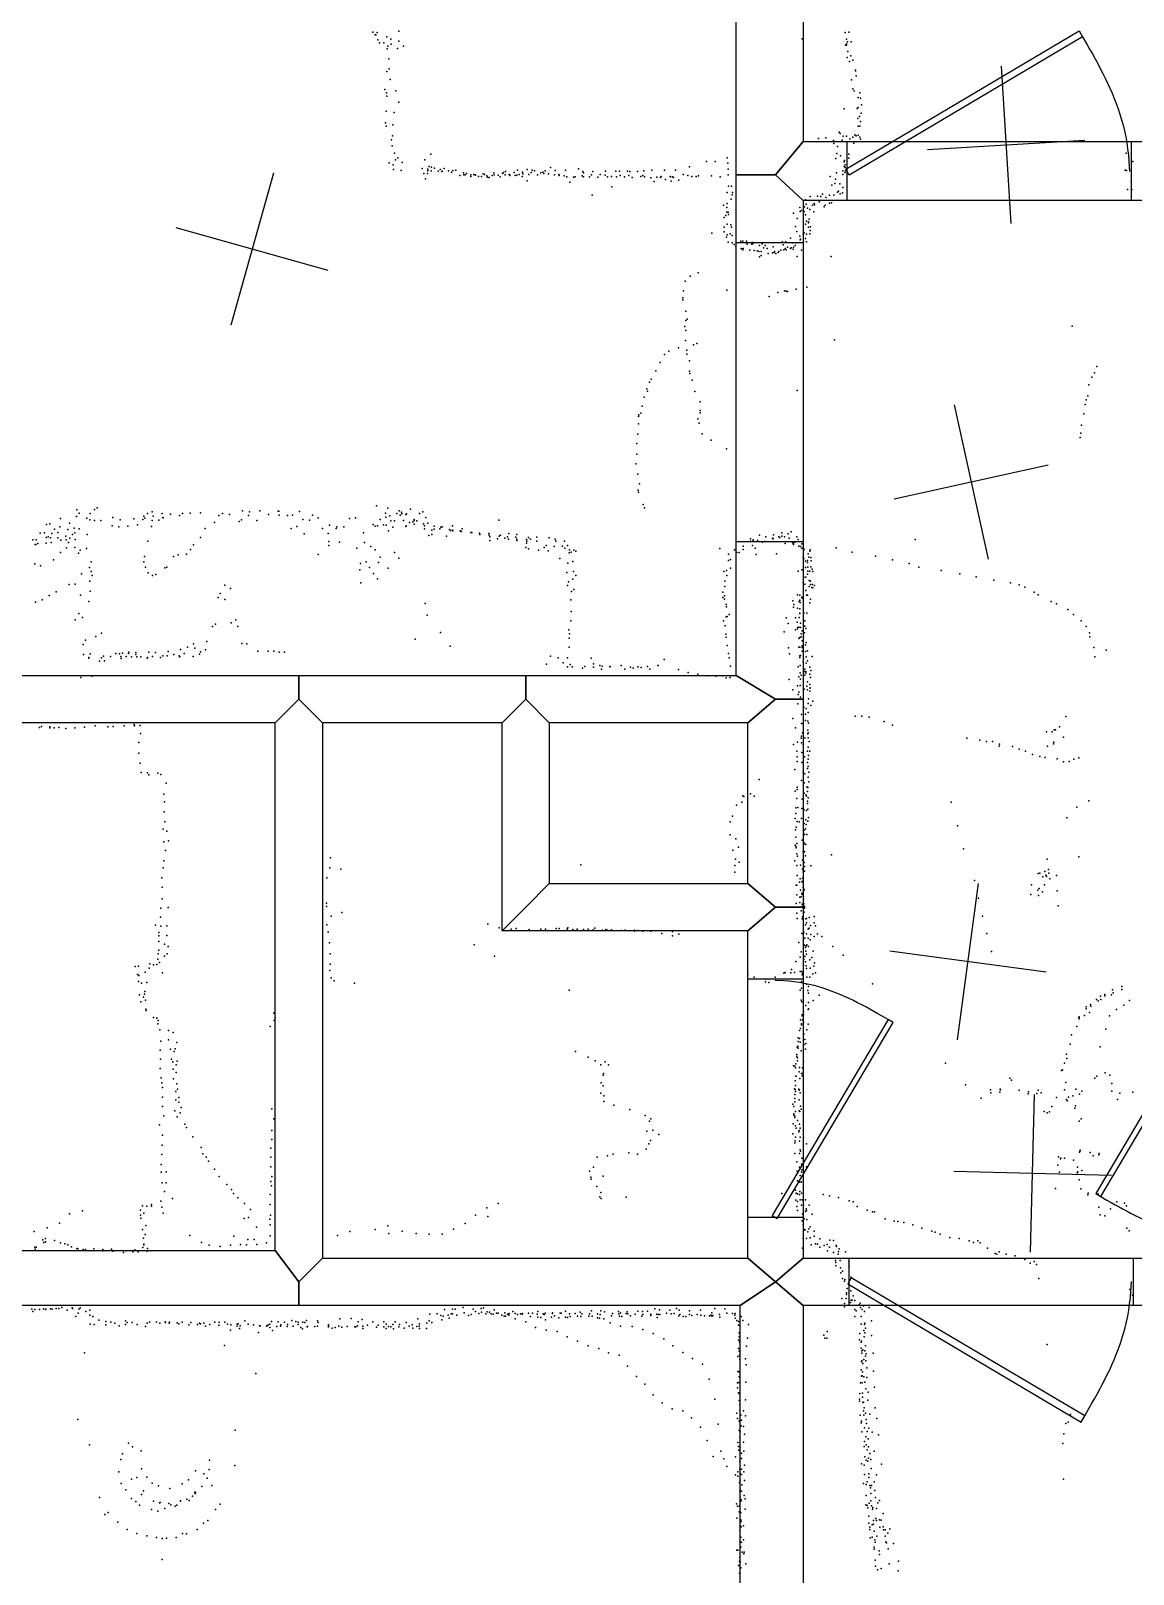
# Model space of a CAD drawing. Header units: millimetres. Extents: x 862 to 13566, y -25564 to -1880.
# Drawn here: x 8012 to 10807, y -9311 to -5397 of the extents above; entities that cross this region are included whole.
import ezdxf

# ---------------------------------------------------------------- set-up
doc = ezdxf.new("R2010")
doc.units = ezdxf.units.MM
for name, color, linetype in [('DOORS', 7, 'Continuous'), ('P', 9, 'Continuous'), ('PANOS', 10, 'Continuous'), ('ROOMS', 1, 'Continuous'), ('WALLS', 3, 'Continuous')]:
    doc.layers.add(name, color=color, linetype=linetype)

# ---------------------------------------------------------------- blocks, each defined once
blk = doc.blocks.new('1-Standard_3C')
for points in [[(-403.982, 5.64828), (253.382, 394.931), (263.573, 377.722), (-393.791, -11.5606), (-403.982, 5.64828)], [(263.573, 377.722), (275.367, 357.142), (283.15, 343.495), (290.844, 329.879), (298.429, 316.269), (305.882, 302.642), (313.184, 288.973), (320.313, 275.239), (327.249, 261.416), (333.971, 247.479), (340.456, 233.405), (346.686, 219.17), (352.638, 204.75), (358.291, 190.121), (363.626, 175.258), (368.62, 160.139), (373.253, 144.738), (377.503, 129.032), (381.351, 112.998), (384.774, 96.6102), (387.752, 79.8457), (390.265, 62.6802), (392.29, 45.0899), (393.807, 27.0508), (395.085, -0.90191)]]:
    blk.add_lwpolyline(points)

msp = doc.modelspace()

# ---------------------------------------------------------------- linework, layer by layer
at = {"layer": 'DOORS'}
for points in [[(10081.8, -5677.54), (10801.8, -5677.54), (10801.8, -5827.54), (10081.8, -5827.54), (10081.8, -5677.54)], [(9800.27, -6693), (9800.27, -5933.39), (9970.27, -5933.39), (9970.27, -6693), (9800.27, -6693)], [(9830.27, -8406.41), (9830.27, -7801.5), (9970.27, -7801.5), (9970.27, -8406.41), (9830.27, -8406.41)], [(10806.9, -8629.93), (10086.9, -8629.93), (10086.9, -8509.93), (10806.9, -8509.93), (10806.9, -8629.93)]]:
    msp.add_lwpolyline(points, dxfattribs=at)
at = {"layer": 'P'}
for p in [(8879, -5400), (8890, -5401), (8945, -5398), (10077, -5401), (10086, -5400), (8885, -5407), (8887, -5407), (8892, -5420), (8896, -5427), (8907, -5427), (8915, -5412), (8917, -5436), (8925, -5418), (8926, -5431), (8945, -5423), (8957, -5436), (9968, -5417), (10078, -5433), (10080, -5418), (10080, -5430), (10080, -5433), (10083, -5425), (10092, -5425), (8916, -5443), (8920, -5468), (8942, -5442), (10082, -5465), (10084, -5449), (10088, -5475), (10091, -5460), (10096, -5471), (8915, -5500), (8921, -5493), (10103, -5497), (10103, -5498), (10105, -5511), (8910, -5546), (8914, -5554), (8923, -5520), (8938, -5549), (10093, -5521), (10096, -5544), (10100, -5549), (10114, -5554), (8915, -5563), (8945, -5578), (10074, -5595), (10107, -5594), (10110, -5566), (10110, -5591), (10116, -5568), (10118, -5585), (8911, -5630), (8913, -5601), (8930, -5635), (8933, -5604), (10109, -5619), (10113, -5614), (10116, -5627), (10117, -5606), (8913, -5639), (8927, -5673), (8929, -5663), (10009, -5670), (10028, -5668), (10047, -5675), (10062, -5654), (10064, -5657), (10069, -5674), (10072, -5664), (10080, -5664), (10089, -5671), (10096, -5667), (10101, -5661), (10105, -5663), (10110, -5639), (10110, -5662), (10114, -5639), (10114, -5667), (10116, -5672), (8928, -5689), (8934, -5707), (9026, -5710), (10048, -5683), (10056, -5708), (10057, -5690), (10065, -5714), (10086, -5710), (10099, -5682), (10789, -5707), (8921, -5732), (8931, -5737), (8932, -5749), (8937, -5724), (8943, -5719), (8951, -5751), (8954, -5731), (9004, -5746), (9011, -5724), (9019, -5748), (9019, -5752), (9022, -5741), (9027, -5752), (9028, -5743), (9036, -5745), (9045, -5753), (9050, -5749), (9055, -5753), (9060, -5746), (9071, -5752), (9082, -5751), (9090, -5750), (9246, -5750), (9271, -5749), (9283, -5750), (9289, -5752), (9316, -5752), (9330, -5744), (9342, -5751), (9368, -5750), (9401, -5747), (9469, -5753), (9495, -5753), (9505, -5753), (9525, -5753), (9566, -5752), (9587, -5750), (9619, -5750), (9647, -5750), (9682, -5742), (9725, -5728), (9747, -5728), (9778, -5719), (9779, -5733), (9780, -5748), (10053, -5721), (10071, -5752), (10074, -5729), (10074, -5741), (10075, -5726), (10077, -5737), (10077, -5744), (10078, -5752), (10086, -5720), (10787, -5750), (10790, -5751), (10806, -5728), (9009, -5759), (9013, -5772), (9018, -5759), (9054, -5754), (9079, -5755), (9100, -5764), (9109, -5757), (9110, -5762), (9113, -5762), (9117, -5759), (9128, -5762), (9128, -5766), (9135, -5761), (9139, -5762), (9140, -5763), (9147, -5766), (9155, -5766), (9159, -5760), (9162, -5761), (9168, -5765), (9170, -5768), (9174, -5769), (9182, -5764), (9186, -5757), (9187, -5762), (9197, -5763), (9202, -5767), (9208, -5759), (9211, -5756), (9215, -5762), (9216, -5754), (9225, -5761), (9227, -5762), (9227, -5764), (9238, -5756), (9240, -5764), (9244, -5763), (9250, -5761), (9258, -5766), (9259, -5755), (9260, -5760), (9271, -5777), (9275, -5761), (9281, -5756), (9297, -5762), (9305, -5757), (9310, -5755), (9313, -5759), (9325, -5760), (9340, -5762), (9351, -5761), (9352, -5764), (9364, -5765), (9371, -5767), (9379, -5781), (9388, -5768), (9392, -5767), (9410, -5765), (9412, -5754), (9413, -5757), (9413, -5767), (9429, -5767), (9434, -5762), (9437, -5754), (9450, -5768), (9456, -5761), (9468, -5763), (9474, -5767), (9484, -5766), (9497, -5767), (9506, -5764), (9517, -5767), (9528, -5764), (9531, -5754), (9537, -5769), (9550, -5754), (9559, -5766), (9564, -5764), (9568, -5767), (9584, -5770), (9593, -5779), (9599, -5768), (9609, -5769), (9610, -5766), (9621, -5774), (9633, -5766), (9634, -5767), (9636, -5778), (9639, -5767), (9642, -5769), (9655, -5776), (9666, -5761), (9678, -5764), (9688, -5766), (9699, -5766), (9705, -5765), (9738, -5765), (9760, -5767), (9780, -5762), (9781, -5791), (9789, -5791), (10039, -5766), (10043, -5788), (10051, -5784), (10052, -5773), (10055, -5757), (10063, -5785), (10071, -5761), (10076, -5756), (10802, -5780), (9435, -5814), (9485, -5793), (9778, -5807), (9788, -5824), (9790, -5813), (9791, -5807), (9976, -5826), (9988, -5817), (10007, -5816), (10011, -5831), (10012, -5829), (10015, -5817), (10019, -5811), (10028, -5820), (10037, -5814), (10048, -5814), (10057, -5806), (10060, -5804), (10064, -5810), (10070, -5808), (10071, -5794), (10793, -5799), (10804, -5799), (9768, -5839), (9770, -5870), (9774, -5865), (9777, -5845), (9777, -5857), (9778, -5835), (9780, -5857), (9781, -5863), (9946, -5859), (9962, -5845), (9963, -5855), (9966, -5853), (9971, -5838), (9973, -5855), (9974, -5843), (9976, -5864), (9978, -5837), (9981, -5847), (9987, -5850), (9994, -5839), (9997, -5856), (9998, -5835), (9999, -5838), (10024, -5843), (10026, -5839), (10037, -5834), (10042, -5833), (9739, -5910), (9770, -5895), (9770, -5907), (9778, -5887), (9787, -5889), (9789, -5895), (9951, -5893), (9954, -5906), (9955, -5873), (9973, -5909), (9976, -5887), (9979, -5880), (9984, -5881), (9984, -5884), (9984, -5895), (9986, -5875), (9988, -5903), (9989, -5894), (9776, -5920), (9778, -5914), (9780, -5933), (9785, -5912), (9790, -5916), (9790, -5935), (9795, -5939), (9800, -5944), (9812, -5930), (9813, -5949), (9817, -5930), (9817, -5934), (9818, -5949), (9827, -5930), (9828, -5938), (9840, -5938), (9843, -5934), (9843, -5937), (9860, -5941), (9866, -5937), (9870, -5947), (9874, -5941), (9879, -5949), (9894, -5945), (9917, -5932), (9920, -5940), (9925, -5949), (9926, -5932), (9931, -5946), (9938, -5923), (9938, -5949), (9940, -5947), (9943, -5935), (9946, -5946), (9950, -5941), (9952, -5935), (9962, -5918), (9963, -5927), (9964, -5925), (9970, -5913), (9971, -5931), (9976, -5924), (9979, -5913), (9979, -5932), (9987, -5912), (9815, -5950), (9817, -5952), (9835, -5953), (9846, -5954), (9854, -5955), (9858, -5957), (9860, -5970), (9864, -5957), (9864, -5967), (9882, -5962), (9893, -5960), (9897, -5959), (9898, -5957), (9901, -5962), (9907, -5959), (9909, -5957), (9914, -5953), (9921, -5952), (9927, -5952), (9945, -5951), (9955, -5969), (9966, -5953), (10041, -5969), (9684, -6019), (9704, -6011), (9667, -6056), (9671, -6032), (9777, -6055), (9906, -6061), (9923, -6056), (9927, -6057), (9931, -6058), (9953, -6052), (9980, -6047), (9665, -6074), (9665, -6079), (9884, -6071), (9673, -6108), (9673, -6132), (9676, -6128), (9670, -6147), (9672, -6182), (9673, -6157), (10050, -6181), (10652, -6146), (9619, -6218), (9630, -6209), (9654, -6201), (9675, -6207), (9675, -6217), (9692, -6193), (9701, -6190), (9597, -6259), (9608, -6238), (9682, -6234), (9682, -6260), (10715, -6248), (9581, -6288), (9585, -6280), (9683, -6266), (9689, -6283), (10695, -6295), (10702, -6275), (10709, -6264), (9567, -6326), (9574, -6305), (9576, -6311), (9696, -6312), (9709, -6338), (9955, -6309), (10688, -6333), (10692, -6323), (9553, -6375), (9554, -6371), (9559, -6367), (9562, -6349), (9709, -6360), (9709, -6366), (10682, -6368), (10685, -6345), (9553, -6394), (9703, -6381), (9707, -6392), (9714, -6419), (10674, -6417), (10676, -6397), (9549, -6444), (9551, -6420), (9737, -6435), (9776, -6457), (10673, -6428), (9546, -6495), (9549, -6471), (9551, -6521), (9552, -6562), (9553, -6567), (9555, -6546), (8129, -6612), (8174, -6611), (8180, -6607), (8549, -6614), (8593, -6614), (8889, -6602), (8917, -6608), (8946, -6614), (8975, -6610), (9565, -6598), (9568, -6607), (8052, -6649), (8060, -6647), (8087, -6634), (8110, -6646), (8128, -6629), (8135, -6620), (8154, -6633), (8162, -6637), (8163, -6621), (8174, -6639), (8190, -6639), (8218, -6652), (8220, -6631), (8239, -6637), (8258, -6653), (8273, -6635), (8283, -6650), (8296, -6636), (8299, -6628), (8301, -6633), (8308, -6621), (8320, -6617), (8320, -6639), (8322, -6628), (8337, -6638), (8345, -6621), (8347, -6631), (8348, -6632), (8366, -6623), (8389, -6626), (8397, -6621), (8416, -6620), (8442, -6619), (8478, -6644), (8489, -6626), (8498, -6621), (8516, -6624), (8540, -6641), (8546, -6637), (8564, -6626), (8567, -6617), (8585, -6639), (8615, -6624), (8639, -6615), (8641, -6615), (8642, -6625), (8663, -6626), (8676, -6625), (8693, -6616), (8702, -6636), (8719, -6638), (8726, -6625), (8741, -6632), (8769, -6651), (8820, -6634), (8835, -6632), (8880, -6649), (8885, -6653), (8891, -6652), (8898, -6636), (8906, -6650), (8911, -6620), (8912, -6630), (8913, -6651), (8922, -6627), (8925, -6640), (8934, -6640), (8940, -6621), (8949, -6625), (8952, -6618), (8953, -6622), (8957, -6639), (8963, -6624), (8964, -6652), (8965, -6622), (8972, -6644), (8981, -6642), (8984, -6636), (8984, -6639), (8984, -6648), (8991, -6640), (8998, -6621), (9006, -6617), (9008, -6647), (9010, -6652), (9014, -6631), (9019, -6646), (9035, -6653), (9081, -6652), (9199, -6638), (8017, -6688), (8026, -6688), (8036, -6671), (8047, -6670), (8051, -6682), (8056, -6680), (8062, -6683), (8065, -6672), (8072, -6661), (8081, -6669), (8081, -6683), (8086, -6655), (8088, -6689), (8101, -6679), (8102, -6688), (8106, -6662), (8111, -6684), (8118, -6674), (8122, -6658), (8124, -6670), (8125, -6687), (8135, -6660), (8155, -6674), (8235, -6655), (8309, -6691), (8318, -6654), (8442, -6682), (8454, -6659), (8672, -6659), (8687, -6654), (8705, -6673), (8752, -6659), (8766, -6672), (8768, -6692), (8786, -6659), (8788, -6655), (8806, -6655), (8856, -6670), (8919, -6665), (8930, -6656), (8963, -6654), (9010, -6660), (9021, -6677), (9029, -6663), (9029, -6674), (9035, -6661), (9049, -6660), (9052, -6656), (9055, -6655), (9066, -6679), (9074, -6662), (9076, -6664), (9081, -6663), (9082, -6665), (9101, -6665), (9103, -6667), (9104, -6667), (9106, -6660), (9128, -6669), (9130, -6669), (9150, -6671), (9151, -6674), (9173, -6672), (9174, -6676), (9176, -6680), (9176, -6690), (9195, -6685), (9200, -6679), (9203, -6676), (9214, -6684), (9221, -6680), (9223, -6686), (9224, -6672), (9242, -6681), (9244, -6674), (9244, -6686), (9244, -6690), (9269, -6687), (9270, -6691), (9274, -6682), (9279, -6686), (9295, -6681), (9295, -6691), (9326, -6683), (9342, -6686), (9343, -6691), (9365, -6691), (9837, -6685), (9837, -6691), (9844, -6688), (9844, -6690), (9855, -6690), (9860, -6676), (9873, -6692), (9876, -6680), (9893, -6684), (9894, -6685), (9895, -6675), (9909, -6680), (9911, -6682), (9916, -6670), (9916, -6679), (9923, -6680), (9932, -6673), (9935, -6684), (9940, -6668), (9954, -6680), (9958, -6687), (10254, -6687), (8023, -6700), (8025, -6700), (8030, -6697), (8051, -6696), (8064, -6695), (8087, -6720), (8103, -6708), (8108, -6695), (8124, -6707), (8133, -6722), (8137, -6714), (8153, -6710), (8300, -6730), (8374, -6730), (8386, -6726), (8407, -6724), (8417, -6712), (8425, -6701), (8741, -6725), (8768, -6702), (8795, -6694), (8839, -6709), (8858, -6695), (8874, -6705), (8885, -6713), (8898, -6732), (8934, -6720), (9267, -6707), (9269, -6696), (9274, -6711), (9299, -6714), (9314, -6707), (9319, -6702), (9324, -6716), (9339, -6705), (9360, -6704), (9366, -6709), (9373, -6702), (9377, -6721), (9378, -6713), (9382, -6719), (9389, -6714), (9394, -6717), (9759, -6710), (9781, -6724), (9796, -6713), (9802, -6720), (9808, -6720), (9818, -6704), (9818, -6712), (9842, -6702), (9849, -6709), (9851, -6725), (9867, -6694), (9903, -6723), (9925, -6697), (9943, -6695), (9945, -6698), (9946, -6700), (9948, -6695), (9959, -6704), (9964, -6705), (9967, -6698), (9967, -6709), (9970, -6698), (9972, -6711), (9972, -6713), (9983, -6723), (9985, -6732), (9987, -6717), (9988, -6713), (10054, -6708), (10095, -6719), (10154, -6729), (8022, -6749), (8037, -6754), (8070, -6739), (8161, -6758), (8165, -6744), (8165, -6768), (8299, -6744), (8303, -6757), (8352, -6759), (8357, -6757), (8846, -6764), (8848, -6748), (8862, -6744), (8871, -6758), (8894, -6745), (8918, -6760), (8945, -6734), (9353, -6735), (9371, -6771), (9374, -6747), (9386, -6743), (9388, -6768), (9769, -6768), (9776, -6766), (9781, -6740), (9786, -6738), (9786, -6760), (9958, -6767), (9967, -6764), (9970, -6733), (9972, -6736), (9976, -6742), (9976, -6758), (9981, -6740), (9981, -6745), (9982, -6757), (9982, -6767), (9987, -6767), (9990, -6733), (9990, -6756), (9991, -6741), (9993, -6762), (9995, -6768), (10197, -6739), (10239, -6748), (10264, -6757), (10320, -6766), (8109, -6801), (8125, -6800), (8141, -6774), (8162, -6793), (8168, -6778), (8310, -6772), (8321, -6778), (8329, -6776), (8504, -6803), (8849, -6797), (8881, -6773), (8891, -6787), (9373, -6804), (9375, -6794), (9386, -6788), (9394, -6778), (9772, -6793), (9772, -6806), (9777, -6778), (9970, -6796), (9972, -6783), (9975, -6800), (9977, -6783), (9981, -6775), (9986, -6791), (9986, -6806), (9989, -6793), (9989, -6801), (9992, -6809), (9994, -6801), (9995, -6810), (9999, -6804), (10368, -6774), (10409, -6782), (10454, -6790), (10496, -6797), (10518, -6802), (10532, -6808), (8024, -6846), (8041, -6840), (8059, -6829), (8076, -6820), (8138, -6828), (8159, -6844), (8163, -6818), (8487, -6834), (8492, -6824), (8504, -6839), (8518, -6811), (9012, -6849), (9381, -6840), (9383, -6819), (9389, -6814), (9767, -6821), (9767, -6834), (9771, -6830), (9771, -6838), (9944, -6843), (9956, -6827), (9960, -6844), (9962, -6828), (9962, -6841), (9963, -6847), (9967, -6833), (9968, -6836), (9977, -6816), (9979, -6828), (9981, -6828), (9987, -6848), (9989, -6838), (10556, -6821), (10566, -6827), (10599, -6844), (8134, -6875), (8143, -6885), (9017, -6879), (9382, -6870), (9775, -6852), (9775, -6883), (9776, -6858), (9778, -6882), (9783, -6877), (9927, -6886), (9946, -6859), (9947, -6852), (9951, -6886), (9956, -6861), (9960, -6885), (9962, -6863), (9962, -6874), (9962, -6875), (9972, -6873), (9980, -6874), (10613, -6850), (10641, -6865), (10656, -6877), (8125, -6891), (8191, -6925), (8473, -6908), (8480, -6902), (8520, -6898), (8532, -6891), (8537, -6908), (9051, -6923), (9376, -6916), (9378, -6926), (9381, -6893), (9768, -6893), (9773, -6906), (9774, -6927), (9922, -6921), (9932, -6900), (9951, -6916), (9955, -6897), (9956, -6910), (9956, -6914), (9959, -6909), (9964, -6899), (9964, -6910), (9965, -6926), (9968, -6919), (9974, -6924), (9975, -6893), (9975, -6907), (9977, -6913), (10675, -6893), (10688, -6908), (10696, -6924), (8145, -6953), (8151, -6942), (8177, -6933), (8392, -6966), (8409, -6960), (8425, -6952), (8428, -6963), (8455, -6967), (8458, -6946), (8547, -6951), (8560, -6952), (8987, -6940), (9075, -6958), (9377, -6937), (9377, -6960), (9775, -6935), (9778, -6956), (9933, -6962), (9959, -6938), (9959, -6960), (9962, -6936), (9962, -6960), (9965, -6934), (9968, -6944), (9968, -6957), (9968, -6961), (9971, -6935), (9976, -6954), (9978, -6948), (10697, -6934), (10707, -6961), (8146, -6979), (8159, -6986), (8159, -6988), (8163, -6977), (8186, -6996), (8191, -6987), (8196, -6983), (8199, -6995), (8214, -6984), (8228, -6976), (8237, -6977), (8240, -6984), (8241, -6989), (8245, -6975), (8254, -6984), (8260, -6976), (8261, -6973), (8267, -6985), (8278, -6974), (8278, -6979), (8281, -6985), (8291, -6985), (8307, -6988), (8308, -6986), (8311, -6973), (8321, -6984), (8328, -6974), (8341, -6986), (8347, -6982), (8358, -6982), (8360, -6971), (8375, -6979), (8388, -6982), (8390, -6985), (8401, -6976), (8424, -6984), (8440, -6978), (8442, -6972), (8588, -6970), (8614, -6970), (8628, -6970), (8642, -6973), (8655, -6973), (9320, -7003), (9330, -6983), (9349, -6987), (9362, -7000), (9373, -6987), (9380, -7004), (9433, -6988), (9439, -7002), (9618, -6991), (9781, -6976), (9783, -6987), (9936, -6977), (9962, -6982), (9962, -6986), (9964, -6981), (9968, -6970), (9970, -6997), (9971, -6989), (9976, -6971), (9978, -6985), (9978, -7001), (9981, -6969), (9981, -6995), (9993, -6984), (10710, -6985), (10739, -6968), (8139, -7037), (8167, -7034), (9373, -7010), (9385, -7010), (9411, -7013), (9417, -7009), (9439, -7011), (9455, -7007), (9459, -7016), (9461, -7008), (9480, -7010), (9481, -7009), (9509, -7007), (9518, -7016), (9533, -7011), (9539, -7013), (9551, -7010), (9560, -7012), (9576, -7009), (9582, -7016), (9602, -7007), (9603, -7007), (9654, -7017), (9679, -7024), (9703, -7029), (9727, -7033), (9749, -7034), (9767, -7033), (9775, -7038), (9785, -7037), (9786, -7008), (9935, -7042), (9958, -7010), (9959, -7035), (9963, -7007), (9963, -7025), (9964, -7041), (9965, -7031), (9974, -7022), (9975, -7016), (9975, -7031), (9977, -7022), (9977, -7026), (9987, -7011), (9987, -7029), (9989, -7037), (9990, -7019), (9944, -7068), (9956, -7058), (9958, -7080), (9959, -7074), (9963, -7057), (9973, -7067), (9980, -7059), (9981, -7048), (9981, -7068), (9987, -7055), (9987, -7072), (9988, -7063), (9988, -7064), (9957, -7104), (9964, -7087), (9972, -7112), (9978, -7116), (9983, -7103), (9984, -7091), (9990, -7108), (9995, -7097), (8039, -7161), (8060, -7162), (8175, -7160), (8207, -7162), (8221, -7161), (8249, -7160), (8274, -7156), (8275, -7160), (8289, -7159), (9944, -7141), (9966, -7131), (9966, -7154), (9967, -7154), (9976, -7130), (9976, -7146), (9982, -7148), (9983, -7126), (9984, -7153), (10102, -7135), (10119, -7135), (10138, -7138), (10176, -7149), (10197, -7158), (10620, -7162), (10636, -7136), (8034, -7164), (8060, -7165), (8071, -7165), (8083, -7164), (8101, -7166), (8124, -7165), (8148, -7163), (8290, -7179), (9951, -7165), (9956, -7201), (9965, -7191), (9966, -7186), (9969, -7177), (9975, -7190), (9982, -7171), (9982, -7180), (9983, -7177), (9983, -7190), (9986, -7199), (10385, -7191), (10418, -7196), (10435, -7199), (10450, -7199), (10587, -7175), (10602, -7175), (10606, -7201), (10607, -7170), (10610, -7170), (10630, -7188), (8286, -7202), (8286, -7229), (9946, -7207), (9954, -7224), (9955, -7238), (9966, -7203), (9967, -7227), (9970, -7207), (9974, -7238), (9981, -7224), (9983, -7214), (9984, -7235), (9987, -7224), (10467, -7211), (10468, -7206), (10501, -7212), (10518, -7219), (10534, -7224), (10552, -7232), (10570, -7237), (10584, -7240), (10590, -7211), (10605, -7205), (8289, -7254), (8292, -7278), (8308, -7279), (8334, -7280), (9949, -7270), (9955, -7250), (9967, -7253), (9970, -7277), (9981, -7253), (9981, -7268), (9983, -7244), (9983, -7263), (9985, -7277), (10614, -7243), (10630, -7251), (10645, -7250), (10657, -7244), (10669, -7241), (8311, -7284), (8342, -7283), (8355, -7305), (9859, -7296), (9955, -7315), (9966, -7298), (9973, -7304), (9975, -7281), (9980, -7314), (9982, -7316), (9983, -7290), (9985, -7302), (8349, -7333), (8351, -7352), (9815, -7353), (9817, -7337), (9820, -7339), (9837, -7332), (9846, -7338), (9950, -7325), (9954, -7344), (9955, -7321), (9968, -7346), (9973, -7330), (9977, -7335), (9979, -7338), (9981, -7326), (9981, -7351), (9981, -7357), (9983, -7342), (10346, -7353), (10695, -7350), (8350, -7378), (9791, -7389), (9801, -7361), (9950, -7395), (9952, -7368), (9952, -7382), (9957, -7367), (9966, -7395), (9967, -7369), (9973, -7373), (9979, -7374), (9982, -7371), (9984, -7392), (10639, -7393), (10664, -7366), (8348, -7422), (8352, -7403), (8357, -7427), (9785, -7403), (9785, -7436), (9951, -7423), (9953, -7417), (9955, -7402), (9960, -7403), (9973, -7407), (9973, -7424), (9974, -7434), (9974, -7435), (9976, -7421), (9977, -7398), (9978, -7410), (9980, -7435), (9982, -7401), (10362, -7413), (8349, -7454), (8361, -7451), (9792, -7475), (9800, -7446), (9806, -7467), (9950, -7462), (9952, -7442), (9952, -7466), (9953, -7469), (9954, -7458), (9968, -7450), (9973, -7459), (9974, -7457), (9977, -7461), (10377, -7472), (8349, -7502), (8354, -7476), (8772, -7494), (9407, -7512), (9797, -7514), (9799, -7498), (9808, -7505), (9949, -7502), (9954, -7484), (9954, -7514), (9956, -7490), (9964, -7513), (9969, -7500), (9970, -7478), (9971, -7477), (9972, -7505), (9973, -7506), (9974, -7479), (9976, -7489), (10042, -7487), (10589, -7498), (10669, -7492), (8344, -7545), (8348, -7520), (8763, -7545), (8770, -7520), (8798, -7523), (9797, -7531), (9955, -7539), (9963, -7548), (9969, -7523), (9969, -7546), (9970, -7523), (9970, -7530), (9970, -7552), (9974, -7516), (9974, -7528), (9990, -7515), (10405, -7552), (10566, -7534), (10570, -7533), (10578, -7543), (10583, -7529), (10586, -7538), (10587, -7542), (10592, -7524), (10593, -7533), (10596, -7548), (10613, -7539), (8345, -7569), (9953, -7564), (9954, -7564), (9954, -7588), (9961, -7556), (9964, -7576), (9965, -7593), (9967, -7555), (9967, -7584), (9968, -7587), (9970, -7570), (9971, -7593), (9972, -7577), (9973, -7575), (10548, -7587), (10549, -7563), (10565, -7576), (10567, -7590), (10569, -7572), (10577, -7581), (10582, -7563), (10614, -7578), (8342, -7622), (8345, -7598), (8360, -7620), (8762, -7609), (8762, -7618), (9953, -7610), (9962, -7594), (9962, -7608), (9965, -7629), (9968, -7612), (9968, -7618), (9970, -7624), (9971, -7599), (9972, -7611), (9973, -7632), (9974, -7618), (9974, -7622), (10415, -7597), (10617, -7616), (8328, -7665), (8341, -7645), (8342, -7668), (8357, -7667), (8763, -7664), (8774, -7642), (8801, -7633), (9171, -7663), (9954, -7635), (9955, -7648), (9968, -7649), (9969, -7644), (9976, -7664), (9977, -7649), (9979, -7648), (9979, -7659), (9986, -7646), (9989, -7666), (9998, -7643), (9998, -7659), (10002, -7667), (10425, -7642), (8337, -7684), (8337, -7692), (8337, -7707), (8357, -7691), (8766, -7683), (8769, -7710), (9200, -7672), (9230, -7675), (9243, -7674), (9276, -7676), (9305, -7675), (9317, -7675), (9344, -7674), (9352, -7674), (9372, -7675), (9374, -7672), (9386, -7676), (9397, -7675), (9413, -7676), (9425, -7675), (9438, -7677), (9442, -7673), (9462, -7678), (9470, -7676), (9474, -7678), (9484, -7677), (9510, -7679), (9519, -7678), (9543, -7678), (9543, -7680), (9552, -7679), (9564, -7680), (9584, -7680), (9612, -7686), (9639, -7681), (9639, -7692), (9655, -7688), (9959, -7709), (9967, -7686), (9972, -7684), (9975, -7698), (9979, -7687), (9983, -7675), (9983, -7698), (9986, -7673), (9988, -7702), (9990, -7689), (9998, -7694), (10007, -7687), (10018, -7694), (10436, -7686), (8335, -7738), (8337, -7729), (8351, -7713), (8351, -7744), (8358, -7738), (8360, -7719), (8771, -7738), (9136, -7715), (9188, -7744), (9963, -7746), (9965, -7733), (9971, -7743), (9974, -7716), (9975, -7717), (9975, -7745), (9976, -7722), (9977, -7731), (9979, -7718), (9979, -7739), (9980, -7715), (9984, -7719), (9992, -7747), (9996, -7731), (10046, -7719), (10072, -7741), (10448, -7732), (8277, -7770), (8285, -7769), (8302, -7784), (8312, -7774), (8314, -7763), (8323, -7766), (8332, -7765), (8334, -7751), (8338, -7760), (8346, -7786), (8770, -7780), (8771, -7764), (9921, -7787), (9925, -7785), (9939, -7786), (9941, -7778), (9948, -7785), (9952, -7757), (9963, -7783), (9966, -7783), (9969, -7787), (9971, -7767), (9972, -7751), (9976, -7758), (9978, -7768), (9979, -7775), (9987, -7753), (9988, -7774), (9997, -7769), (9999, -7761), (10002, -7786), (8283, -7790), (8285, -7808), (8286, -7793), (8293, -7812), (8306, -7811), (8774, -7799), (8781, -7806), (8833, -7812), (9830, -7791), (9846, -7797), (9875, -7802), (9875, -7809), (9883, -7811), (9899, -7797), (9966, -7808), (9966, -7825), (9968, -7791), (9979, -7815), (9980, -7797), (9984, -7821), (9987, -7797), (9995, -7789), (10146, -7814), (10778, -7821), (10778, -7828), (8288, -7842), (8291, -7860), (8298, -7848), (8300, -7840), (8301, -7833), (8303, -7855), (9377, -7830), (9963, -7830), (9965, -7855), (9967, -7860), (9982, -7831), (9984, -7838), (9984, -7861), (9996, -7856), (10011, -7843), (10699, -7866), (10714, -7854), (10718, -7857), (10724, -7845), (10725, -7854), (10735, -7841), (10735, -7844), (10752, -7842), (10755, -7829), (10756, -7837), (10798, -7856), (8304, -7878), (8305, -7882), (8323, -7899), (8332, -7901), (8628, -7888), (8632, -7899), (9964, -7905), (9968, -7893), (9968, -7895), (9969, -7906), (9971, -7885), (9971, -7893), (9977, -7869), (9983, -7879), (9984, -7877), (10669, -7899), (10670, -7898), (10670, -7903), (10684, -7894), (10688, -7872), (10688, -7877), (10696, -7887), (10700, -7871), (10747, -7895), (10765, -7879), (10783, -7868), (8334, -7915), (8335, -7907), (8339, -7931), (8361, -7932), (8373, -7937), (8619, -7922), (8629, -7907), (9961, -7932), (9964, -7927), (9966, -7915), (9966, -7918), (9971, -7912), (9972, -7941), (9980, -7931), (9983, -7916), (10651, -7943), (10664, -7922), (10738, -7929), (8340, -7982), (8342, -7959), (8361, -7956), (8366, -7980), (8378, -7979), (8382, -7963), (9955, -7975), (9957, -7972), (9958, -7951), (9958, -7960), (9958, -7977), (9961, -7953), (9963, -7962), (9965, -7984), (9973, -7968), (9975, -7955), (9976, -7980), (9977, -7965), (10647, -7967), (10723, -7974), (8341, -8005), (8369, -8005), (8372, -8012), (8376, -7986), (8381, -8019), (8383, -8010), (9393, -7986), (9425, -8000), (9443, -8009), (9457, -8019), (9468, -8012), (9477, -8019), (9946, -8022), (9949, -8023), (9952, -8017), (9954, -7993), (9954, -7998), (9956, -8002), (9956, -8009), (9971, -8011), (10331, -8015), (10633, -8015), (10638, -7992), (10639, -8003), (8340, -8029), (8343, -8052), (8373, -8030), (8374, -8055), (8381, -8039), (9463, -8046), (9464, -8041), (9950, -8060), (9951, -8027), (9952, -8048), (9953, -8048), (9960, -8037), (9961, -8026), (9962, -8054), (9966, -8041), (9968, -8041), (9968, -8047), (9969, -8027), (10494, -8053), (10499, -8058), (10625, -8034), (10628, -8032), (10710, -8053), (10715, -8048), (10736, -8040), (10748, -8046), (8344, -8065), (8346, -8077), (8346, -8101), (8380, -8087), (8382, -8068), (8384, -8081), (8387, -8102), (9457, -8091), (9458, -8065), (9463, -8073), (9465, -8098), (9948, -8080), (9949, -8095), (9950, -8082), (9951, -8072), (9951, -8087), (9959, -8081), (9960, -8084), (9963, -8090), (10382, -8070), (10445, -8083), (10446, -8090), (10469, -8089), (10470, -8081), (10471, -8083), (10518, -8084), (10541, -8093), (10542, -8088), (10563, -8092), (10566, -8084), (10574, -8090), (10613, -8102), (10633, -8083), (10636, -8064), (10643, -8101), (10654, -8098), (10662, -8081), (10671, -8094), (10677, -8086), (10753, -8067), (10753, -8086), (10773, -8091), (10806, -8089), (8346, -8125), (8377, -8136), (8380, -8108), (8387, -8114), (8391, -8141), (8393, -8128), (8623, -8131), (9465, -8112), (9490, -8122), (9531, -8133), (9944, -8119), (9947, -8125), (9949, -8105), (9949, -8113), (9951, -8138), (9960, -8108), (9960, -8136), (9962, -8138), (9964, -8124), (9965, -8132), (10422, -8104), (10581, -8138), (10589, -8141), (10595, -8139), (10601, -8125), (10638, -8107), (10640, -8111), (10659, -8129), (10661, -8123), (10767, -8107), (8338, -8172), (8349, -8149), (8383, -8151), (8403, -8170), (8407, -8178), (8628, -8156), (9570, -8148), (9581, -8162), (9584, -8156), (9945, -8169), (9947, -8144), (9947, -8147), (9949, -8150), (9949, -8153), (9951, -8174), (9953, -8180), (9956, -8161), (9961, -8170), (9963, -8180), (10670, -8162), (10675, -8156), (8346, -8198), (8423, -8202), (8623, -8186), (8623, -8209), (9574, -8188), (9583, -8211), (9589, -8185), (9604, -8196), (9944, -8194), (9949, -8217), (9950, -8212), (9951, -8203), (9959, -8189), (9960, -8186), (9961, -8213), (9963, -8203), (9971, -8203), (8344, -8247), (8345, -8223), (8444, -8229), (8448, -8245), (8457, -8254), (8621, -8231), (8621, -8254), (9448, -8254), (9474, -8250), (9489, -8246), (9528, -8243), (9550, -8246), (9572, -8233), (9579, -8220), (9949, -8244), (9961, -8244), (9963, -8235), (9964, -8238), (9967, -8256), (9979, -8220), (10618, -8253), (10623, -8258), (10624, -8256), (10633, -8256), (10671, -8241), (10672, -8239), (10673, -8236), (10698, -8242), (10706, -8250), (10720, -8248), (10721, -8244), (8343, -8272), (8343, -8292), (8355, -8291), (8463, -8264), (8478, -8284), (8621, -8278), (9429, -8289), (9439, -8279), (9954, -8265), (9955, -8289), (9961, -8279), (9966, -8271), (9966, -8292), (9967, -8274), (9967, -8286), (9979, -8278), (10616, -8274), (10620, -8292), (10656, -8261), (10665, -8293), (10666, -8279), (10667, -8291), (10677, -8287), (8345, -8319), (8355, -8319), (8490, -8303), (8509, -8323), (8521, -8336), (8621, -8315), (8622, -8326), (8623, -8303), (9432, -8304), (9433, -8309), (9447, -8328), (9463, -8302), (9956, -8314), (9962, -8317), (9963, -8300), (9966, -8316), (10610, -8333), (10670, -8311), (10674, -8334), (8318, -8374), (8342, -8365), (8351, -8341), (8371, -8358), (8526, -8346), (8537, -8357), (8554, -8371), (8619, -8348), (8619, -8374), (9197, -8371), (9455, -8354), (9457, -8343), (9458, -8358), (9522, -8355), (9916, -8346), (9951, -8337), (9952, -8363), (9953, -8345), (9956, -8347), (9956, -8366), (9961, -8348), (9962, -8341), (9963, -8362), (9966, -8345), (9966, -8375), (9968, -8362), (9976, -8362), (9986, -8375), (10021, -8348), (10037, -8352), (10060, -8356), (10087, -8364), (10097, -8367), (10692, -8349), (10693, -8345), (10718, -8347), (10766, -8367), (10785, -8370), (8110, -8397), (8143, -8390), (8290, -8388), (8290, -8401), (8291, -8408), (8295, -8377), (8299, -8396), (8306, -8378), (8318, -8378), (8344, -8380), (8348, -8396), (8553, -8409), (8564, -8407), (8569, -8386), (8618, -8411), (8620, -8401), (9140, -8401), (9168, -8382), (9171, -8404), (9954, -8379), (9956, -8389), (9968, -8415), (9969, -8397), (9971, -8377), (9973, -8410), (9976, -8391), (9978, -8385), (9979, -8389), (9980, -8412), (9993, -8398), (10107, -8379), (10133, -8388), (10146, -8392), (10151, -8392), (10178, -8410), (10720, -8380), (10723, -8400), (10735, -8402), (10750, -8385), (10790, -8377), (8021, -8442), (8054, -8433), (8085, -8421), (8295, -8437), (8302, -8450), (8304, -8427), (8415, -8452), (8527, -8454), (8584, -8431), (8619, -8425), (8619, -8453), (8790, -8452), (8821, -8442), (8885, -8437), (8917, -8428), (8920, -8447), (8954, -8441), (8989, -8447), (9022, -8449), (9055, -8449), (9084, -8436), (9113, -8422), (9970, -8425), (9975, -8437), (9975, -8439), (9982, -8443), (9985, -8435), (9988, -8430), (9998, -8441), (9998, -8454), (10201, -8416), (10210, -8417), (10226, -8419), (10248, -8425), (10271, -8434), (10297, -8441), (10305, -8444), (10318, -8449), (10791, -8434), (10797, -8440), (8022, -8482), (8023, -8487), (8026, -8482), (8043, -8463), (8045, -8470), (8049, -8460), (8049, -8468), (8072, -8465), (8087, -8471), (8098, -8473), (8106, -8476), (8115, -8481), (8129, -8485), (8131, -8486), (8145, -8488), (8151, -8488), (8171, -8491), (8172, -8486), (8195, -8488), (8195, -8491), (8217, -8487), (8220, -8492), (8243, -8490), (8254, -8491), (8276, -8489), (8296, -8483), (8298, -8459), (8299, -8474), (8299, -8476), (8307, -8492), (8308, -8485), (8445, -8470), (8464, -8477), (8492, -8480), (8518, -8477), (8544, -8475), (8559, -8476), (8562, -8462), (8578, -8462), (8585, -8475), (8610, -8471), (9969, -8484), (9970, -8460), (9979, -8460), (9988, -8458), (9991, -8476), (10002, -8473), (10007, -8474), (10013, -8461), (10013, -8482), (10024, -8478), (10031, -8475), (10032, -8491), (10037, -8482), (10038, -8464), (10047, -8465), (10054, -8478), (10055, -8480), (10060, -8493), (10062, -8486), (10342, -8457), (10366, -8460), (10391, -8466), (10402, -8470), (10413, -8466), (10419, -8471), (10438, -8484), (8247, -8495), (8271, -8494), (8284, -8494), (10047, -8495), (10052, -8516), (10053, -8521), (10053, -8529), (10059, -8500), (10064, -8516), (10078, -8494), (10086, -8519), (10086, -8529), (10457, -8498), (10461, -8500), (10467, -8494), (10485, -8500), (10508, -8504), (10532, -8513), (10546, -8522), (10556, -8518), (10562, -8526), (10065, -8534), (10066, -8547), (10070, -8543), (10070, -8561), (10075, -8568), (10076, -8564), (10092, -8558), (10568, -8561), (10080, -8598), (10080, -8602), (10082, -8587), (10091, -8593), (10097, -8605), (10799, -8589), (10805, -8604), (8015, -8639), (8017, -8645), (8022, -8640), (8034, -8640), (8044, -8638), (8049, -8640), (8050, -8639), (8062, -8638), (8066, -8639), (8076, -8637), (8083, -8637), (8091, -8635), (8104, -8642), (8117, -8636), (8118, -8637), (8132, -8649), (8134, -8639), (8137, -8636), (8152, -8645), (8162, -8642), (9061, -8640), (9081, -8639), (9088, -8639), (9108, -8635), (9111, -8648), (9134, -8639), (9140, -8645), (9148, -8650), (9154, -8637), (9155, -8647), (9160, -8636), (9169, -8646), (9175, -8647), (9187, -8641), (9193, -8649), (9197, -8649), (9214, -8648), (9225, -8650), (9234, -8645), (9240, -8650), (9259, -8650), (9274, -8649), (9284, -8649), (9298, -8645), (9316, -8649), (9335, -8648), (9335, -8650), (9354, -8649), (9357, -8649), (9368, -8644), (9392, -8650), (9405, -8647), (9434, -8643), (9457, -8643), (9467, -8646), (9487, -8650), (9502, -8645), (9507, -8648), (9522, -8650), (9524, -8646), (9551, -8644), (9563, -8645), (9576, -8644), (9594, -8638), (9606, -8641), (9624, -8649), (9632, -8642), (9643, -8650), (9649, -8637), (9656, -8642), (9682, -8643), (9710, -8642), (9739, -8648), (9746, -8637), (9772, -8638), (9777, -8649), (9791, -8650), (9798, -8650), (10068, -8612), (10075, -8625), (10075, -8633), (10079, -8612), (10090, -8622), (10092, -8616), (10095, -8616), (10101, -8617), (10101, -8640), (10105, -8643), (10112, -8628), (10115, -8624), (10116, -8635), (10120, -8640), (10123, -8631), (10126, -8645), (10138, -8635), (8126, -8658), (8162, -8654), (8163, -8677), (8169, -8658), (8173, -8678), (8185, -8667), (8202, -8670), (8202, -8679), (8215, -8672), (8225, -8675), (8236, -8681), (8252, -8669), (8252, -8678), (8256, -8673), (8269, -8673), (8282, -8678), (8303, -8683), (8307, -8675), (8313, -8672), (8331, -8672), (8339, -8675), (8353, -8671), (8354, -8673), (8363, -8675), (8364, -8672), (8383, -8674), (8387, -8676), (8396, -8672), (8413, -8679), (8418, -8673), (8435, -8678), (8440, -8675), (8442, -8676), (8451, -8675), (8455, -8682), (8466, -8678), (8479, -8672), (8489, -8680), (8490, -8672), (8504, -8672), (8511, -8677), (8519, -8679), (8535, -8677), (8535, -8682), (8538, -8676), (8541, -8688), (8543, -8681), (8555, -8669), (8563, -8677), (8577, -8679), (8592, -8681), (8594, -8681), (8610, -8682), (8611, -8681), (8614, -8679), (8618, -8677), (8618, -8686), (8622, -8670), (8636, -8683), (8639, -8671), (8645, -8682), (8646, -8679), (8655, -8672), (8662, -8683), (8663, -8678), (8674, -8668), (8677, -8682), (8684, -8670), (8690, -8672), (8690, -8678), (8697, -8686), (8701, -8689), (8702, -8672), (8707, -8673), (8711, -8668), (8713, -8684), (8714, -8683), (8732, -8683), (8739, -8669), (8739, -8682), (8741, -8673), (8767, -8679), (8767, -8681), (8767, -8684), (8776, -8687), (8784, -8686), (8793, -8682), (8796, -8664), (8801, -8685), (8814, -8683), (8824, -8663), (8834, -8684), (8836, -8684), (8840, -8681), (8842, -8671), (8852, -8665), (8854, -8682), (8854, -8688), (8866, -8680), (8879, -8671), (8889, -8685), (8893, -8680), (8907, -8671), (8907, -8684), (8913, -8677), (8913, -8688), (8919, -8683), (8925, -8684), (8930, -8678), (8932, -8689), (8936, -8671), (8945, -8684), (8947, -8678), (8959, -8687), (8964, -8673), (8971, -8682), (8979, -8679), (8981, -8687), (8991, -8683), (8993, -8664), (8997, -8682), (8998, -8676), (8998, -8688), (9015, -8688), (9016, -8675), (9022, -8669), (9024, -8652), (9029, -8673), (9042, -8651), (9052, -8655), (9054, -8666), (9058, -8657), (9070, -8654), (9073, -8662), (9078, -8651), (9081, -8651), (9092, -8654), (9122, -8655), (9129, -8653), (9129, -8653), (9166, -8651), (9179, -8651), (9184, -8652), (9206, -8654), (9212, -8657), (9216, -8657), (9221, -8652), (9224, -8654), (9240, -8664), (9246, -8653), (9254, -8651), (9258, -8652), (9267, -8671), (9279, -8658), (9292, -8686), (9296, -8652), (9298, -8659), (9305, -8660), (9311, -8651), (9314, -8653), (9317, -8666), (9332, -8659), (9340, -8656), (9351, -8661), (9368, -8659), (9373, -8660), (9378, -8651), (9380, -8658), (9398, -8657), (9407, -8658), (9409, -8651), (9427, -8657), (9429, -8651), (9435, -8657), (9449, -8651), (9449, -8661), (9454, -8662), (9456, -8653), (9465, -8664), (9481, -8674), (9484, -8656), (9503, -8651), (9505, -8657), (9507, -8682), (9511, -8658), (9526, -8651), (9533, -8656), (9537, -8683), (9544, -8652), (9561, -8657), (9564, -8653), (9584, -8652), (9584, -8655), (9599, -8652), (9600, -8660), (9603, -8653), (9607, -8653), (9636, -8651), (9655, -8656), (9658, -8653), (9666, -8658), (9673, -8658), (9682, -8653), (9688, -8655), (9702, -8653), (9711, -8654), (9720, -8656), (9733, -8656), (9736, -8654), (9739, -8657), (9741, -8655), (9758, -8653), (9759, -8659), (9797, -8654), (9798, -8662), (9802, -8668), (9806, -8670), (9806, -8680), (9813, -8658), (9817, -8668), (9832, -8678), (10101, -8658), (10117, -8658), (10117, -8677), (10126, -8678), (10127, -8675), (10128, -8687), (10144, -8669), (8518, -8692), (8589, -8698), (8625, -8693), (9319, -8692), (9347, -8696), (9372, -8709), (9398, -8720), (9564, -8691), (9590, -8701), (9617, -8714), (9806, -8718), (9808, -8699), (9808, -8709), (9809, -8723), (9829, -8713), (10023, -8705), (10025, -8713), (10030, -8713), (10031, -8696), (10113, -8717), (10114, -8701), (10117, -8723), (10118, -8720), (10124, -8693), (10125, -8709), (10127, -8699), (10144, -8706), (8148, -8750), (8503, -8731), (9425, -8732), (9452, -8739), (9477, -8750), (9504, -8756), (9640, -8732), (9665, -8749), (9690, -8764), (9805, -8759), (9806, -8739), (9808, -8746), (9809, -8757), (9810, -8767), (9824, -8765), (9827, -8733), (10117, -8738), (10119, -8745), (10119, -8751), (10122, -8742), (10124, -8767), (10127, -8745), (10128, -8732), (10128, -8758), (10130, -8752), (10148, -8751), (10589, -8729), (8583, -8802), (9525, -8784), (9715, -8779), (9805, -8797), (9807, -8798), (9826, -8780), (10117, -8793), (10118, -8773), (10119, -8770), (10121, -8798), (10122, -8777), (10129, -8770), (10132, -8788), (10149, -8796), (9548, -8810), (9569, -8829), (9732, -8817), (9804, -8826), (9804, -8839), (9807, -8825), (9808, -8811), (9825, -8824), (10116, -8826), (10118, -8809), (10120, -8808), (10120, -8826), (10124, -8811), (10127, -8824), (10129, -8841), (10132, -8812), (10151, -8837), (9590, -8856), (9613, -8877), (9746, -8867), (9806, -8851), (9808, -8853), (9808, -8871), (9810, -8881), (9824, -8869), (10113, -8867), (10113, -8872), (10114, -8853), (10121, -8852), (10121, -8862), (10122, -8875), (10123, -8876), (10134, -8870), (10135, -8850), (8131, -8919), (9638, -8892), (9665, -8897), (9687, -8915), (9802, -8903), (9804, -8916), (9808, -8923), (9810, -8896), (9812, -8908), (9814, -8921), (9819, -8897), (9824, -8910), (10115, -8908), (10118, -8923), (10123, -8897), (10124, -8908), (10125, -8889), (10128, -8903), (10130, -8919), (10139, -8905), (10153, -8889), (10157, -8916), (10648, -8906), (8530, -8946), (9710, -8938), (9755, -8931), (9808, -8947), (9811, -8950), (9813, -8935), (9819, -8937), (9822, -8956), (10117, -8927), (10119, -8950), (10126, -8940), (10129, -8963), (10131, -8929), (10133, -8949), (10137, -8941), (10145, -8951), (10161, -8958), (10631, -8955), (10636, -8929), (10642, -8926), (8161, -8983), (8260, -8979), (8270, -8988), (8292, -8998), (9727, -8972), (9762, -8999), (9805, -8977), (9806, -8987), (9807, -8997), (9810, -8964), (9811, -8991), (9819, -8976), (9820, -8999), (10125, -8987), (10126, -8975), (10130, -8983), (10133, -8996), (10135, -8968), (10136, -8988), (10150, -8999), (10629, -8980), (8240, -9020), (8245, -9006), (8465, -9022), (8529, -9036), (9742, -9013), (9769, -9019), (9777, -9038), (9799, -9014), (9810, -9025), (9814, -9004), (9814, -9018), (9822, -9035), (10118, -9031), (10125, -9035), (10127, -9014), (10130, -9022), (10134, -9025), (10136, -9017), (10139, -9005), (10142, -9020), (10169, -9032), (8235, -9052), (8267, -9070), (8281, -9066), (8293, -9044), (8306, -9065), (8320, -9080), (8412, -9072), (8430, -9049), (8451, -9057), (8459, -9068), (8464, -9046), (9799, -9059), (9805, -9052), (9805, -9063), (9809, -9079), (9810, -9046), (9811, -9055), (9811, -9073), (9814, -9045), (9814, -9058), (9820, -9052), (9822, -9074), (10126, -9058), (10133, -9077), (10137, -9057), (10137, -9066), (10143, -9043), (10150, -9077), (10156, -9059), (10630, -9070), (8186, -9117), (8241, -9081), (8253, -9097), (8267, -9119), (8293, -9109), (8298, -9100), (8336, -9087), (8365, -9094), (8396, -9082), (8422, -9113), (8428, -9103), (8429, -9107), (8430, -9104), (8446, -9089), (8471, -9086), (9810, -9100), (9811, -9096), (9811, -9116), (9814, -9101), (9815, -9085), (9821, -9112), (10123, -9081), (10130, -9084), (10130, -9112), (10139, -9086), (10141, -9092), (10142, -9107), (10144, -9086), (10152, -9099), (10154, -9117), (8208, -9155), (8278, -9127), (8288, -9136), (8318, -9147), (8323, -9126), (8334, -9151), (8338, -9130), (8340, -9129), (8352, -9145), (8362, -9132), (8367, -9135), (8378, -9139), (8382, -9136), (8392, -9125), (8392, -9126), (8408, -9121), (8414, -9124), (8480, -9147), (8492, -9134), (9801, -9133), (9804, -9139), (9808, -9153), (9809, -9139), (9812, -9126), (9812, -9155), (9813, -9123), (9823, -9120), (9823, -9146), (10129, -9135), (10133, -9137), (10134, -9143), (10138, -9131), (10142, -9125), (10144, -9138), (10146, -9146), (10147, -9142), (10156, -9145), (10160, -9130), (10164, -9124), (10173, -9157), (8200, -9160), (8233, -9179), (8256, -9198), (8434, -9198), (8450, -9182), (8461, -9175), (9802, -9169), (9811, -9188), (9812, -9173), (9813, -9178), (9813, -9191), (9819, -9189), (10137, -9164), (10137, -9182), (10139, -9192), (10139, -9198), (10145, -9186), (10149, -9175), (10149, -9184), (10155, -9170), (10156, -9175), (10164, -9173), (10165, -9192), (10168, -9174), (10173, -9191), (10190, -9196), (8281, -9208), (8306, -9214), (8331, -9218), (8345, -9221), (8356, -9220), (8381, -9218), (8397, -9208), (8407, -9209), (9810, -9201), (9810, -9228), (9812, -9217), (9814, -9230), (9819, -9224), (10140, -9219), (10145, -9217), (10150, -9202), (10152, -9224), (10153, -9230), (10157, -9215), (10174, -9199), (10178, -9199), (10178, -9215), (10180, -9229), (10182, -9232), (10185, -9207), (10199, -9233), (8345, -9274), (9802, -9250), (9805, -9250), (9810, -9269), (9812, -9243), (9816, -9255), (9820, -9260), (9821, -9255), (10150, -9243), (10150, -9248), (10153, -9276), (10163, -9252), (10164, -9261), (10186, -9247), (9806, -9289), (9809, -9278), (9809, -9309), (9811, -9282), (9812, -9295), (9825, -9285), (10154, -9291), (10159, -9300), (10168, -9297), (10188, -9285), (10211, -9303), (10212, -9278)]:
    msp.add_point(p, dxfattribs=at)
at = {"layer": 'PANOS'}
for points in [[(10472.8, -5486.25), (10496.9, -5885.53)], [(10285.2, -5697.94), (10684.5, -5673.84)], [(8627.45, -5758.3), (8518.84, -6143.27)], [(8765.63, -6005.08), (8380.66, -5896.48)], [(10353.3, -6345.93), (10439.5, -6736.53)], [(10591.7, -6498.12), (10201.1, -6584.35)], [(10361.8, -7955.99), (10415.1, -7559.55)], [(10586.7, -7784.41), (10190.2, -7731.14)], [(10546.8, -8494.12), (10557.2, -8094.26)], [(10352, -8288.97), (10751.9, -8299.41)]]:
    msp.add_lwpolyline(points, dxfattribs=at)
at = {"layer": 'ROOMS'}
for points in [[(11018.5, -5682.54), (13385.7, -5682.54), (13385.7, -2060.29), (9970.12, -2060.29), (9970.27, -2930.29), (9970.27, -2930.29), (9970.27, -3914.49), (9970.27, -5677.54), (11018.5, -5677.54)], [(7878.07, -4004.22), (6086.86, -4004.22), (6086.86, -7032.36), (8691.65, -7032.36), (9266.79, -7032.36), (9800.27, -7032.36), (9800.27, -5762.54), (9800.27, -4004.47), (7878.07, -4004.22)], [(10940.5, -5827.54), (9970.27, -5827.54), (9970.27, -7092.36), (9970.27, -7619.54), (9970.27, -8509.93), (10943.5, -8509.93), (10943.5, -7133.68), (10940.5, -7133.68), (10940.5, -5827.54)], [(8631.79, -8489.93), (8631.66, -7152.36), (6046.87, -7152.36), (6046.88, -8489.93), (8631.79, -8489.93)], [(8751.8, -8509.93), (9830.27, -8509.93), (9830.27, -7679.54), (9206.79, -7679.54), (9206.79, -7152.36), (8751.66, -7152.36), (8751.8, -8509.93)], [(9326.79, -7152.36), (9326.79, -7559.54), (9830.27, -7559.54), (9830.27, -7152.36), (9326.79, -7152.36)], [(6047.13, -12097.6), (6047.08, -12586.4), (9810.27, -12586), (9810.27, -8629.93), (8691.8, -8629.93), (6046.88, -8629.93), (6047.13, -12097.6)], [(9970.27, -12586), (11191.2, -12585.9), (11191.2, -12585.9), (13385.7, -12586.9), (13385.7, -8629.93), (11705.1, -8629.93), (11018.5, -8629.93), (9970.27, -8629.93), (9970.27, -12586)]]:
    msp.add_lwpolyline(points, close=True, dxfattribs=at)
at = {"layer": 'WALLS'}
for points in [[(9800.27, -5762.54), (9800.27, -4004.47), (9900.27, -3914.49), (9970.27, -3914.49), (9970.27, -5677.54), (9900.27, -5762.54), (9800.27, -5762.54)], [(9970.27, -5677.54), (11018.5, -5677.54), (11018.5, -5762.54), (10940.5, -5827.54), (9970.27, -5827.54), (9900.27, -5762.54), (9970.27, -5677.54)], [(9800.27, -7032.36), (9800.27, -5762.54), (9900.27, -5762.54), (9970.27, -5827.54), (9970.27, -7092.36), (9900.27, -7092.36), (9800.27, -7032.36)], [(8631.66, -7152.36), (6046.87, -7152.36), (5961.86, -7092.36), (6086.86, -7032.36), (8691.65, -7032.36), (8691.65, -7092.36), (8631.66, -7152.36)], [(9206.79, -7152.36), (8751.66, -7152.36), (8691.65, -7092.36), (8691.65, -7032.36), (9266.79, -7032.36), (9266.79, -7092.36), (9206.79, -7152.36)], [(9830.27, -7152.36), (9326.79, -7152.36), (9266.79, -7092.36), (9266.79, -7032.36), (9800.27, -7032.36), (9900.27, -7092.36), (9830.27, -7152.36)], [(8631.79, -8489.93), (8631.66, -7152.36), (8691.65, -7092.36), (8751.66, -7152.36), (8751.8, -8509.93), (8691.8, -8569.93), (8631.79, -8489.93)], [(9206.79, -7679.54), (9206.79, -7152.36), (9266.79, -7092.36), (9326.79, -7152.36), (9326.79, -7559.54), (9266.79, -7619.54), (9206.79, -7679.54)], [(9830.27, -7559.54), (9830.27, -7152.36), (9900.27, -7092.36), (9970.27, -7092.36), (9970.27, -7619.54), (9900.27, -7619.54), (9830.27, -7559.54)], [(9830.27, -7679.54), (9206.79, -7679.54), (9266.79, -7619.54), (9326.79, -7559.54), (9830.27, -7559.54), (9900.27, -7619.54), (9830.27, -7679.54)], [(9830.27, -8509.93), (9830.27, -7679.54), (9900.27, -7619.54), (9970.27, -7619.54), (9970.27, -8509.93), (9900.27, -8569.93), (9830.27, -8509.93)], [(8691.8, -8629.93), (6046.88, -8629.93), (5961.88, -8569.93), (6046.88, -8489.93), (8631.79, -8489.93), (8691.8, -8569.93), (8691.8, -8629.93)], [(9810.27, -8629.93), (8691.8, -8629.93), (8691.8, -8569.93), (8751.8, -8509.93), (9830.27, -8509.93), (9900.27, -8569.93), (9810.27, -8629.93)], [(11018.5, -8629.93), (9970.27, -8629.93), (9900.27, -8569.93), (9970.27, -8509.93), (10943.5, -8509.93), (11018.5, -8569.93), (11018.5, -8629.93)], [(9810.27, -12586), (9810.27, -8629.93), (9900.27, -8569.93), (9970.27, -8629.93), (9970.27, -12586), (9900.27, -12661), (9810.27, -12586)]]:
    msp.add_lwpolyline(points, dxfattribs=at)

# ---------------------------------------------------------------- block references
at = {"layer": 'DOORS', "xscale": 0.9, "yscale": 0.9}
msp.add_blockref('1-Standard_3C', (10441.8, -5752.54), dxfattribs=at)
at = {"layer": 'DOORS'}
for p, xscale, yscale, rotation in [((9900.27, -8103.96), 0.756134, -0.756134, 90), ((11008.5, -8156.06), 0.75, -0.75, 270), ((10446.9, -8569.93), -0.9, 0.9, 180)]:
    msp.add_blockref('1-Standard_3C', p, dxfattribs=dict(at, xscale=xscale, yscale=yscale, rotation=rotation))

doc.saveas('drawing.dxf')
